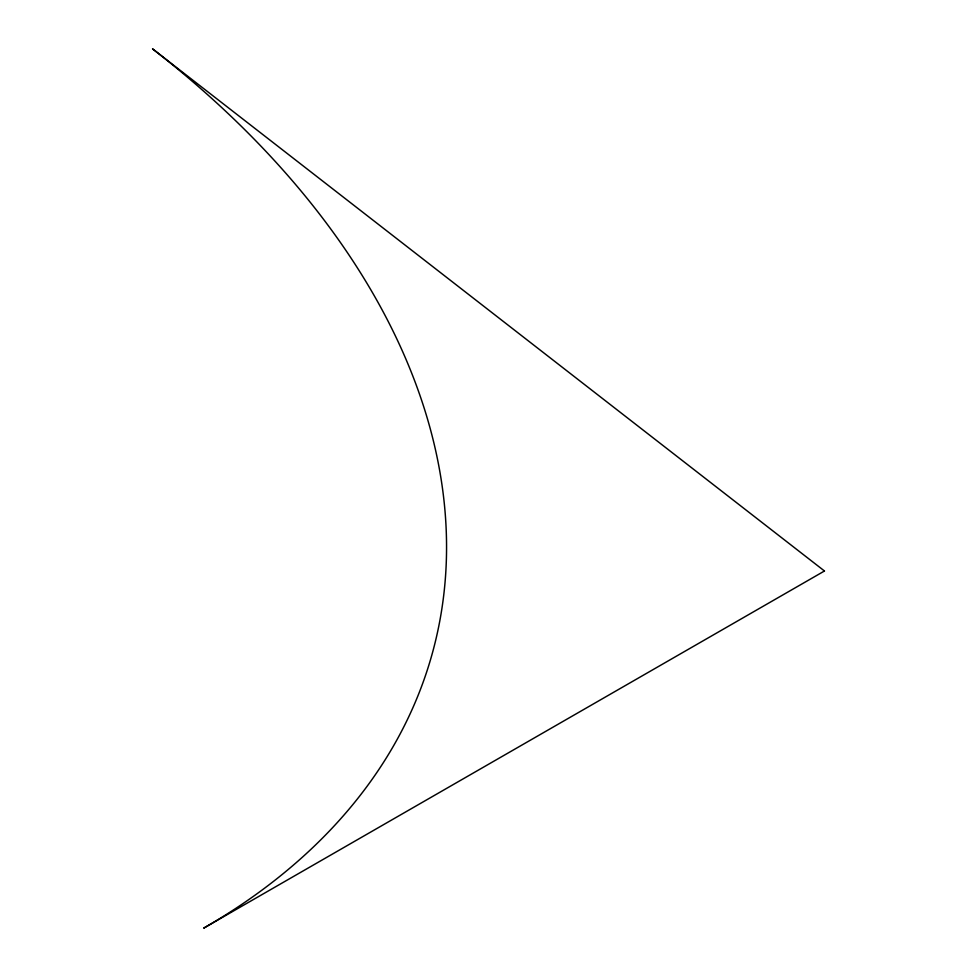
<?xml version="1.0" encoding="UTF-8"?>
<svg xmlns="http://www.w3.org/2000/svg" width="977" height="977" viewBox="0 0 977 977"><rect width="100%" height="100%" fill="white"/><g stroke="black" fill="none" stroke-linecap="round" stroke-linejoin="round"><path stroke-width="1.47" d="M824.466 570.995L203.68 928.15A933.914 604.042 15.3 0 0 152.534 48.85L824.466 570.995"/></g></svg>
